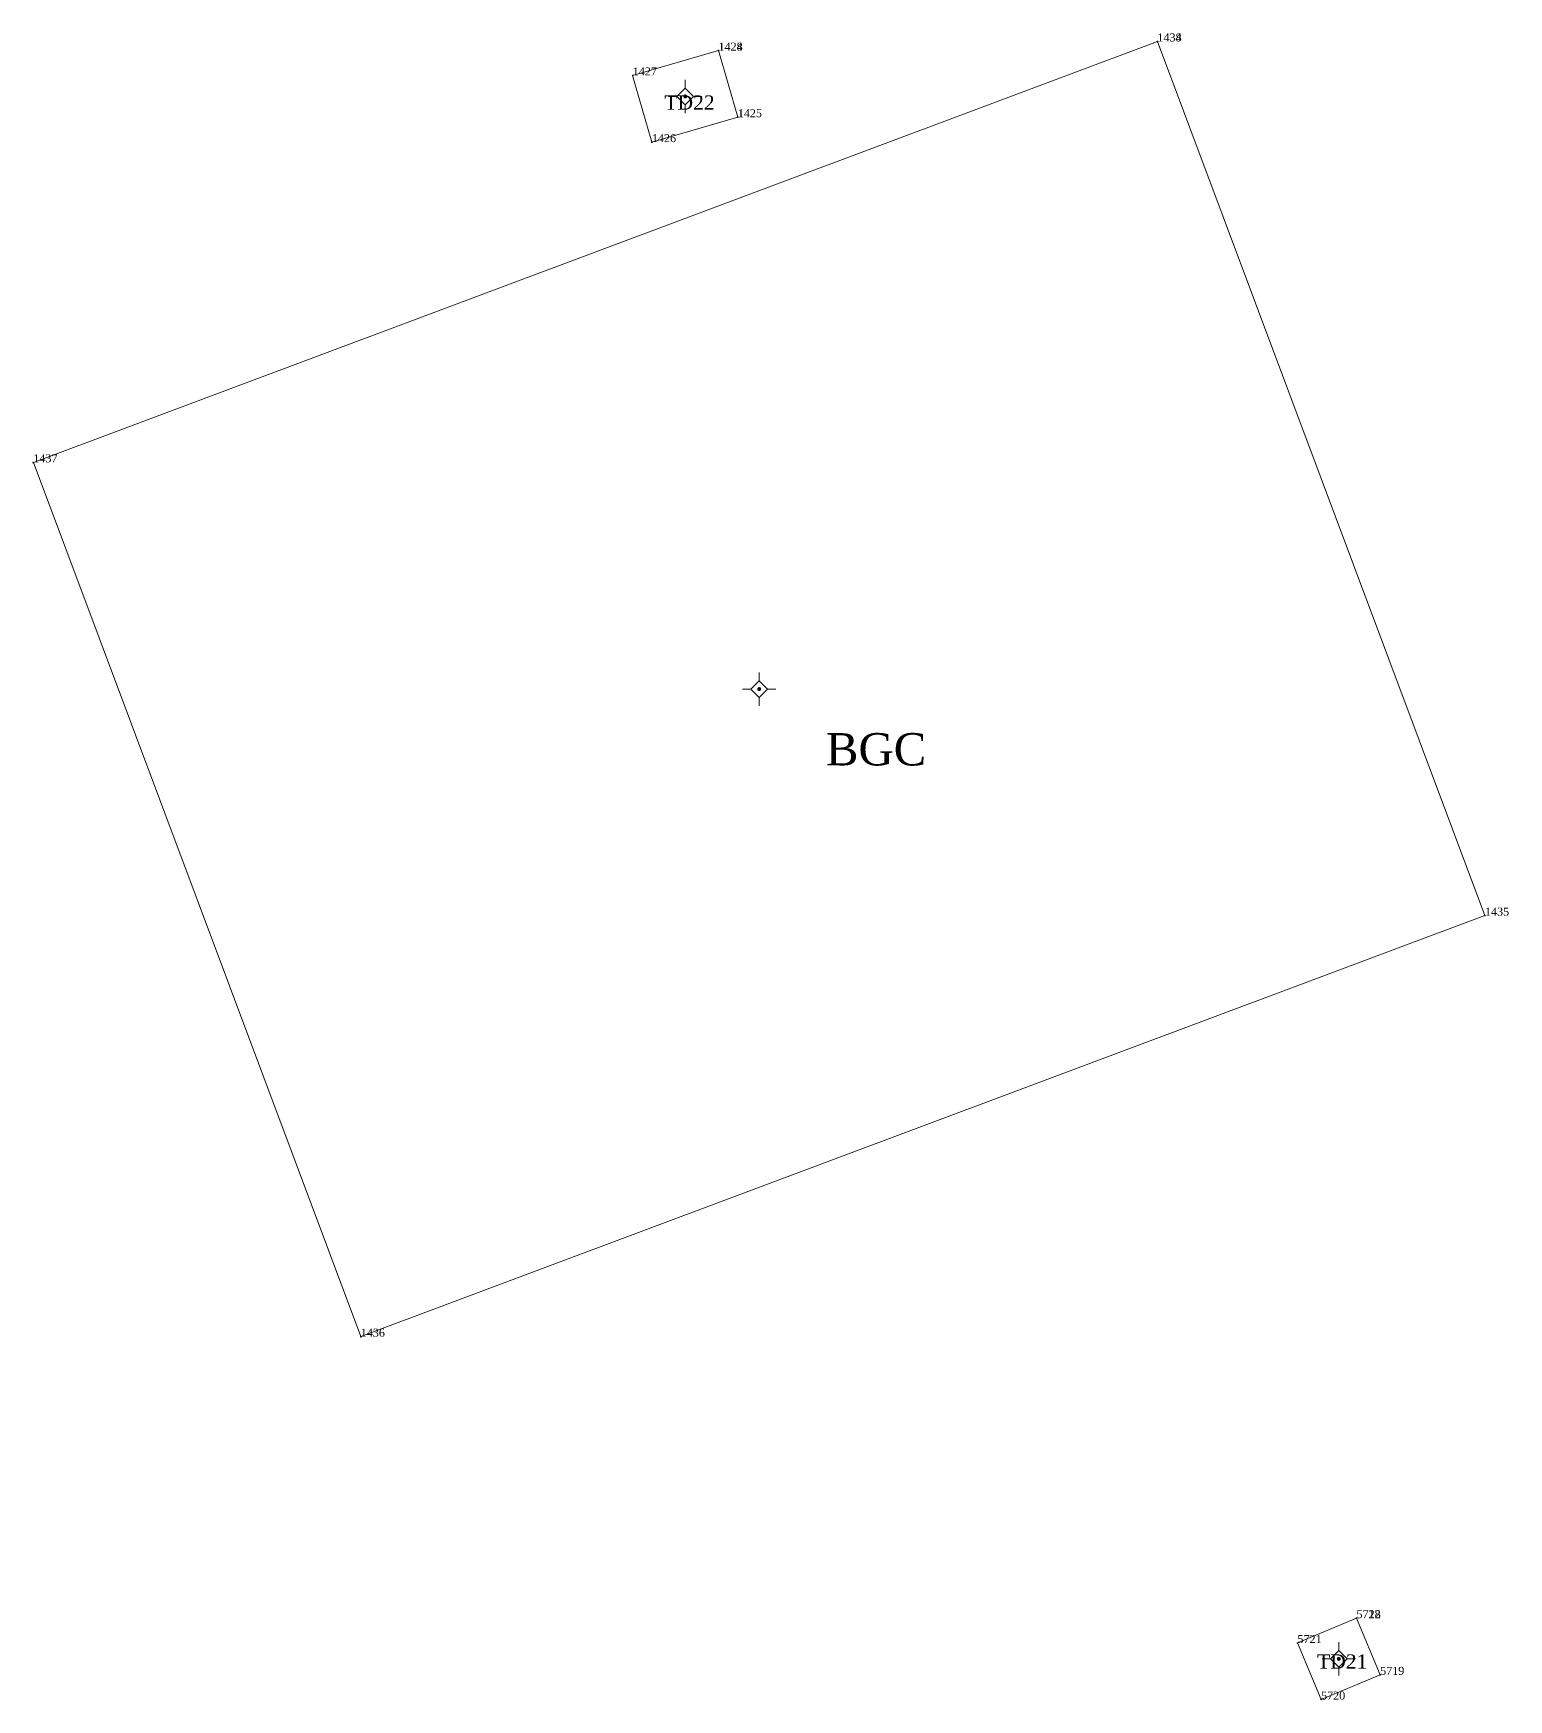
# Model space of a CAD drawing. Header units: metres. Extents: x 543554 to 549226, y 1840763 to 1844579.
# Drawn here: x 547391.8 to 547502.4, y 1842123.1 to 1842248.1 of the extents above; entities that cross this region are included whole.
import ezdxf

# ---------------------------------------------------------------- set-up
doc = ezdxf.new("R2010")
doc.units = ezdxf.units.M
doc.header["$MEASUREMENT"] = 0
for name, color, linetype, lineweight in [('Level 11', 7, 'Continuous', 0), ('Level 12', 7, 'Continuous', 0), ('Level 28', 7, 'Continuous', 0), ('Level 30', 7, 'Continuous', 0), ('Level 7', 7, 'Continuous', 0)]:
    doc.layers.add(name, color=color, linetype=linetype, lineweight=lineweight)
doc.styles.add('Style-Vntime', font='Vntime.shx')

# ---------------------------------------------------------------- blocks, each defined once
blk = doc.blocks.new('CENTRD')
at = {"layer": 'Level 11', "linetype": 'Continuous', "lineweight": 0}
h = blk.add_hatch(color=1, dxfattribs=at)
edge = h.paths.add_edge_path()
edge.add_arc((0, 0), 1.5, 0, 360)
at = {"layer": 'Level 11', "color": 1, "linetype": 'Continuous', "lineweight": 0}
for p, q in [((0, 12.5), (0, 6.2)), ((0, 6.2), (-6.3, 0)), ((6.2, 0), (0, 6.2)), ((-6.3, 0), (-12.5, 0)), ((-6.3, 0), (0, -6.3)), ((0, -6.3), (6.2, 0)), ((0, -6.3), (0, -12.5)), ((12.5, 0), (6.2, 0))]:
    blk.add_line(p, q, dxfattribs=at)
blk = doc.blocks.new('DDCT')
at = {"layer": 'Level 7', "color": 3, "linetype": 'Continuous', "lineweight": 30}
blk.add_point((0, 0), dxfattribs=at)
blk = doc.blocks.new('SHMIA_1423')
at = {"layer": 'Level 12', "color": 2, "linetype": 'Continuous', "lineweight": 0, "style": 'Style-Vntime'}
blk.add_text('1424', height=0.6, dxfattribs=at).set_placement((0, 0))
blk = doc.blocks.new('SHMIA_1424')
at = {"layer": 'Level 12', "color": 2, "linetype": 'Continuous', "lineweight": 0, "style": 'Style-Vntime'}
blk.add_text('1425', height=0.6, dxfattribs=at).set_placement((0, 0))
blk = doc.blocks.new('SHMIA_1425')
at = {"layer": 'Level 12', "color": 2, "linetype": 'Continuous', "lineweight": 0, "style": 'Style-Vntime'}
blk.add_text('1426', height=0.6, dxfattribs=at).set_placement((0, 0))
blk = doc.blocks.new('SHMIA_1426')
at = {"layer": 'Level 12', "color": 2, "linetype": 'Continuous', "lineweight": 0, "style": 'Style-Vntime'}
blk.add_text('1427', height=0.6, dxfattribs=at).set_placement((0, 0))
blk = doc.blocks.new('SHMIA_1427')
at = {"layer": 'Level 12', "color": 2, "linetype": 'Continuous', "lineweight": 0, "style": 'Style-Vntime'}
blk.add_text('1428', height=0.6, dxfattribs=at).set_placement((0, 0))
blk = doc.blocks.new('SHMIA_1433')
at = {"layer": 'Level 12', "color": 2, "linetype": 'Continuous', "lineweight": 0, "style": 'Style-Vntime'}
blk.add_text('1434', height=0.6, dxfattribs=at).set_placement((0, 0))
blk = doc.blocks.new('SHMIA_1434')
at = {"layer": 'Level 12', "color": 2, "linetype": 'Continuous', "lineweight": 0, "style": 'Style-Vntime'}
blk.add_text('1435', height=0.6, dxfattribs=at).set_placement((0, 0))
blk = doc.blocks.new('SHMIA_1435')
at = {"layer": 'Level 12', "color": 2, "linetype": 'Continuous', "lineweight": 0, "style": 'Style-Vntime'}
blk.add_text('1436', height=0.6, dxfattribs=at).set_placement((0, 0))
blk = doc.blocks.new('SHMIA_1436')
at = {"layer": 'Level 12', "color": 2, "linetype": 'Continuous', "lineweight": 0, "style": 'Style-Vntime'}
blk.add_text('1437', height=0.6, dxfattribs=at).set_placement((0, 0))
blk = doc.blocks.new('SHMIA_1437')
at = {"layer": 'Level 12', "color": 2, "linetype": 'Continuous', "lineweight": 0, "style": 'Style-Vntime'}
blk.add_text('1438', height=0.6, dxfattribs=at).set_placement((0, 0))
blk = doc.blocks.new('SHMIA_5717')
at = {"layer": 'Level 12', "color": 2, "linetype": 'Continuous', "lineweight": 0, "style": 'Style-Vntime'}
blk.add_text('5718', height=0.6, dxfattribs=at).set_placement((0, 0))
blk = doc.blocks.new('SHMIA_5718')
at = {"layer": 'Level 12', "color": 2, "linetype": 'Continuous', "lineweight": 0, "style": 'Style-Vntime'}
blk.add_text('5719', height=0.6, dxfattribs=at).set_placement((0, 0))
blk = doc.blocks.new('SHMIA_5719')
at = {"layer": 'Level 12', "color": 2, "linetype": 'Continuous', "lineweight": 0, "style": 'Style-Vntime'}
blk.add_text('5720', height=0.6, dxfattribs=at).set_placement((0, 0))
blk = doc.blocks.new('SHMIA_5720')
at = {"layer": 'Level 12', "color": 2, "linetype": 'Continuous', "lineweight": 0, "style": 'Style-Vntime'}
blk.add_text('5721', height=0.6, dxfattribs=at).set_placement((0, 0))
blk = doc.blocks.new('SHMIA_5721')
at = {"layer": 'Level 12', "color": 2, "linetype": 'Continuous', "lineweight": 0, "style": 'Style-Vntime'}
blk.add_text('5722', height=0.6, dxfattribs=at).set_placement((0, 0))

msp = doc.modelspace()

# ---------------------------------------------------------------- linework, layer by layer
at = {"layer": 'Level 30', "color": 2, "linetype": 'Continuous', "lineweight": 0, "flags": 128}
for points in [[(547500.646, 1842181.9318), (547476.0932, 1842247.4846), (547391.8111, 1842215.9167), (547416.3639, 1842150.364), (547500.646, 1842181.9318)], [(547444.6265, 1842241.7955), (547438.1906, 1842239.9331), (547436.7451, 1842244.9281), (547443.181, 1842246.7906), (547444.6265, 1842241.7955)], [(547492.7926, 1842125.0017), (547488.3644, 1842123.1495), (547486.5894, 1842127.3933), (547491.0177, 1842129.2454), (547492.7926, 1842125.0017)]]:
    msp.add_lwpolyline(points, dxfattribs=at)

# ---------------------------------------------------------------- block references
at = {"layer": 'Level 11', "color": 1, "linetype": 'Continuous', "lineweight": 0, "xscale": 0.1, "yscale": 0.1, "zscale": 0.1}
for p in [(547440.69, 1842243.36), (547446.23, 1842198.92), (547489.69, 1842126.2)]:
    msp.add_blockref('CENTRD', p, dxfattribs=at)
at = {"layer": 'Level 12', "color": 2, "linetype": 'Continuous', "lineweight": 0}
for name, p in [('SHMIA_1427', (547443.18, 1842246.79)), ('SHMIA_1423', (547443.18, 1842246.79)), ('SHMIA_1437', (547476.09, 1842247.48)), ('SHMIA_1433', (547476.09, 1842247.48)), ('SHMIA_1426', (547436.75, 1842244.93)), ('SHMIA_1424', (547444.63, 1842241.8)), ('SHMIA_1425', (547438.19, 1842239.93)), ('SHMIA_1436', (547391.81, 1842215.92)), ('SHMIA_1434', (547500.65, 1842181.93)), ('SHMIA_1435', (547416.36, 1842150.36)), ('SHMIA_5717', (547491.02, 1842129.25)), ('SHMIA_5721', (547491.02, 1842129.25)), ('SHMIA_5720', (547486.59, 1842127.39)), ('SHMIA_5718', (547492.79, 1842125)), ('SHMIA_5719', (547488.36, 1842123.15))]:
    msp.add_blockref(name, p, dxfattribs=at)
at = {"layer": 'Level 7', "color": 3, "linetype": 'Continuous', "lineweight": 30}
for p in [(547476.09, 1842247.48), (547476.09, 1842247.48), (547443.18, 1842246.79), (547443.18, 1842246.79), (547436.75, 1842244.93), (547444.63, 1842241.8), (547438.19, 1842239.93), (547391.81, 1842215.92), (547500.65, 1842181.93), (547416.36, 1842150.36), (547491.02, 1842129.25), (547491.02, 1842129.25), (547486.59, 1842127.39), (547492.79, 1842125), (547488.36, 1842123.15)]:
    msp.add_blockref('DDCT', p, dxfattribs=at)

# ---------------------------------------------------------------- texts
at = {"layer": 'Level 28', "color": 1, "lineweight": 0, "style": 'Style-Vntime'}
for s, height, p in [('TD22', 1.06994, (547439.122, 1842242.3641)), ('BGC', 2.42159, (547451.2374, 1842193.1947)), ('TD21', 1.06994, (547488.0631, 1842125.4704))]:
    msp.add_text(s, height=height, dxfattribs=at).set_placement(p)

doc.saveas('drawing.dxf')
